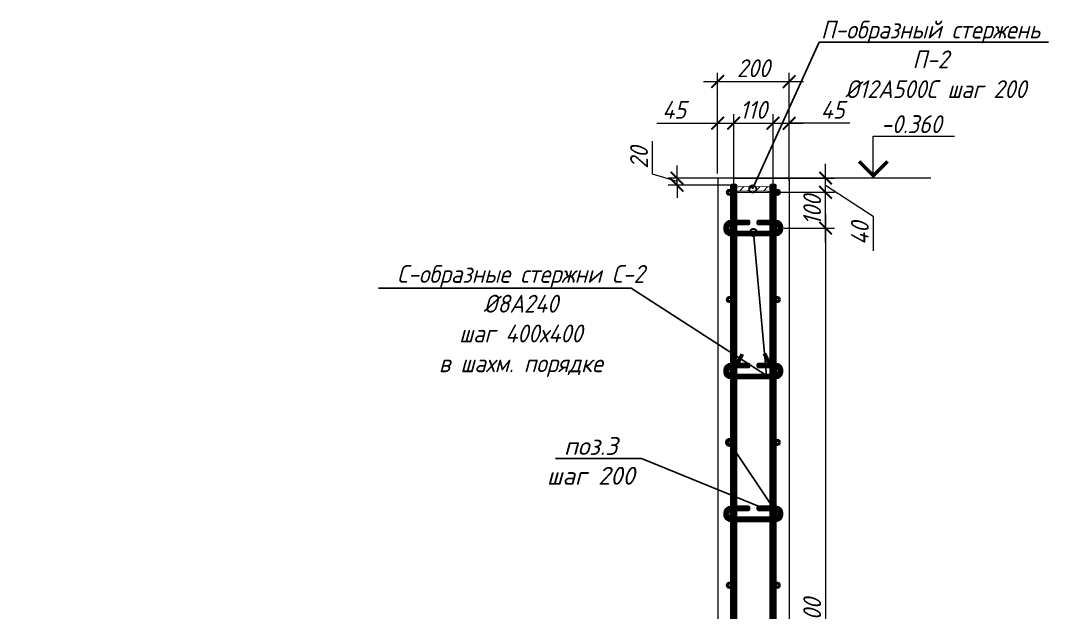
# Model space of a CAD drawing. Header units: millimetres. Extents: x 504091 to 2165846, y 135022 to 442887.
# Drawn here: x 1395289 to 1398166, y 229068 to 230725 of the extents above; entities that cross this region are included whole.
import ezdxf
from ezdxf import colors
from ezdxf.entities.mleader import LeaderData, LeaderLine
from ezdxf.math import Vec2, Vec3

# ---------------------------------------------------------------- set-up
doc = ezdxf.new("R2010")
doc.units = ezdxf.units.MM
doc.layers.get('Defpoints').update_dxf_attribs({"color": 255})
doc.layers.add('!Defpoints', color=255, linetype='Continuous', lineweight=5, plot=False)
for name, color, linetype, lineweight in [('Арматура 12', 26, 'Continuous', 50), ('КР_Арматура 12', 174, 'Continuous', 40), ('Монолит тонкий', 204, 'Continuous', 9), ('Размер', 7, 'Continuous', 13), ('размеры', 7, 'Continuous', 9), ('Размеры КР', 164, 'Continuous', 9)]:
    doc.layers.add(name, color=color, linetype=linetype, lineweight=lineweight)
doc.styles.add('GOST 2.304_new', font='isocpeur.ttf', dxfattribs={"width": 0.9, "oblique": 15})
doc.dimstyles.new('SPDS 1_20', dxfattribs={"dimscale": 20, "dimtxt": 2.5, "dimasz": 1.77, "dimexe": 1.25, "dimexo": 0.625, "dimtad": 1, "dimdec": 0, "dimrnd": 0.001, "dimtxsty": 'GOST 2.304_new', "dimblk": 'ARCHTICK', "dimcen": 2.5, "dimdle": 2, "dimclrt": 256, "dimadec": 0, "dimazin": 2, "dimtfac": 0.75, "dimtdec": 0, "dimtmove": 1, "dimatfit": 3, "dimfxl": 0, "dimtolj": 1, "dimlwd": 9, "dimlwe": 9, "dimarcsym": 0})

# ---------------------------------------------------------------- blocks, each defined once
blk = doc.blocks.new('_ArchTick')
at = {"color": 0, "linetype": 'ByBlock', "const_width": 0.15}
blk.add_lwpolyline([(-0.5, -0.5), (0.5, 0.5)], dxfattribs=at)
blk = doc.blocks.new('*D3886')
at = {"layer": 'Defpoints', "color": 0, "lineweight": 20, "transparency": 16777216}
for p in [(1397412.8, 230144.2), (1397406.8, 227744.2), (1397541.9, 227744.2)]:
    blk.add_point(p, dxfattribs=at)
at = {"layer": 'Размеры КР', "color": 0, "lineweight": 9, "transparency": 16777216}
for p, q in [((1397541.9, 230184.2), (1397541.9, 227704.2)), ((1397425.3, 230144.2), (1397566.9, 230144.2)), ((1397419.3, 227744.2), (1397566.9, 227744.2))]:
    blk.add_line(p, q, dxfattribs=at)
at = {"layer": 'Размеры КР', "color": 0, "lineweight": 9, "transparency": 16777216, "xscale": 35.4, "yscale": 35.4, "zscale": 35.4}
for p, rotation in [((1397541.9, 230144.2), 90), ((1397541.9, 227744.2), 270)]:
    blk.add_blockref('_ArchTick', p, dxfattribs=dict(at, rotation=rotation))
at = {"layer": 'Размеры КР', "lineweight": 20, "transparency": 16777216, "insert": (1397504.4, 228944.2), "char_height": 50, "attachment_point": 5, "rotation": 90, "style": 'GOST 2.304_new'}
blk.add_mtext('\\A1;200х12=2400', dxfattribs=at)
blk = doc.blocks.new('*D3887')
at = {"layer": 'Defpoints', "color": 0, "lineweight": 20, "transparency": 16777216}
for p in [(1397126.1, 230284.2), (1397284.8, 230284.2), (1397290.8, 230264.2)]:
    blk.add_point(p, dxfattribs=at)
at = {"layer": 'Размеры КР', "color": 0, "lineweight": 9, "transparency": 16777216}
for p, q in [((1397057.3, 230294.8), (1397057.3, 230387.2)), ((1397126.1, 230284.2), (1397126.1, 230319.6)), ((1397126.1, 230274.2), (1397057.3, 230294.8)), ((1397272.3, 230284.2), (1397101.1, 230284.2)), ((1397126.1, 230264.2), (1397126.1, 230284.2)), ((1397126.1, 230264.2), (1397126.1, 230284.2)), ((1397278.3, 230264.2), (1397101.1, 230264.2)), ((1397126.1, 230264.2), (1397126.1, 230228.8))]:
    blk.add_line(p, q, dxfattribs=at)
at = {"layer": 'Размеры КР', "color": 0, "lineweight": 9, "transparency": 16777216, "xscale": 35.4, "yscale": 35.4, "zscale": 35.4}
for p, rotation in [((1397126.1, 230284.2), 270), ((1397126.1, 230264.2), 90)]:
    blk.add_blockref('_ArchTick', p, dxfattribs=dict(at, rotation=rotation))
at = {"layer": 'Размеры КР', "lineweight": 20, "transparency": 16777216, "insert": (1397019.8, 230341), "char_height": 50, "attachment_point": 5, "rotation": 90, "style": 'GOST 2.304_new'}
blk.add_mtext('\\A1;20', dxfattribs=at)
blk = doc.blocks.new('*D3888')
at = {"layer": 'Defpoints', "color": 0, "lineweight": 20, "transparency": 16777216}
for p in [(1397272.8, 230284.2), (1397541.9, 230284.2), (1397272.8, 230244.2)]:
    blk.add_point(p, dxfattribs=at)
at = {"layer": 'Размеры КР', "color": 0, "lineweight": 9, "transparency": 16777216}
for p, q in [((1397541.9, 230204.2), (1397541.9, 230324.2)), ((1397285.3, 230284.2), (1397566.9, 230284.2)), ((1397285.3, 230244.2), (1397566.9, 230244.2)), ((1397541.9, 230264.2), (1397675.3, 230177.5)), ((1397675.3, 230177.5), (1397675.3, 230080.6))]:
    blk.add_line(p, q, dxfattribs=at)
at = {"layer": 'Размеры КР', "color": 0, "lineweight": 9, "transparency": 16777216, "xscale": 35.4, "yscale": 35.4, "zscale": 35.4}
for p, rotation in [((1397541.9, 230284.2), 90), ((1397541.9, 230244.2), 270)]:
    blk.add_blockref('_ArchTick', p, dxfattribs=dict(at, rotation=rotation))
at = {"layer": 'Размеры КР', "lineweight": 20, "transparency": 16777216, "insert": (1397637.8, 230129.1), "char_height": 50, "attachment_point": 5, "rotation": 90, "style": 'GOST 2.304_new'}
blk.add_mtext('\\A1;40', dxfattribs=at)
blk = doc.blocks.new('*D3889')
at = {"layer": 'Defpoints', "color": 0, "lineweight": 20, "transparency": 16777216}
for p in [(1397496.1, 230244.2), (1397541.9, 230244.2), (1397496.1, 230144.2)]:
    blk.add_point(p, dxfattribs=at)
at = {"layer": 'Размеры КР', "color": 0, "lineweight": 9, "transparency": 16777216}
for p, q in [((1397541.9, 230104.2), (1397541.9, 230284.2)), ((1397508.6, 230244.2), (1397566.9, 230244.2)), ((1397508.6, 230144.2), (1397566.9, 230144.2))]:
    blk.add_line(p, q, dxfattribs=at)
at = {"layer": 'Размеры КР', "color": 0, "lineweight": 9, "transparency": 16777216, "xscale": 35.4, "yscale": 35.4, "zscale": 35.4}
for p, rotation in [((1397541.9, 230244.2), 90), ((1397541.9, 230144.2), 270)]:
    blk.add_blockref('_ArchTick', p, dxfattribs=dict(at, rotation=rotation))
at = {"layer": 'Размеры КР', "lineweight": 20, "transparency": 16777216, "insert": (1397504.4, 230194.2), "char_height": 50, "attachment_point": 5, "rotation": 90, "style": 'GOST 2.304_new'}
blk.add_mtext('\\A1;100', dxfattribs=at)
blk = doc.blocks.new('*D3890')
at = {"layer": 'Defpoints', "color": 0, "lineweight": 20, "transparency": 16777216}
for p in [(1397284.8, 230437.6), (1397239.8, 230284.2), (1397284.8, 230264.2)]:
    blk.add_point(p, dxfattribs=at)
at = {"layer": 'Размеры КР', "color": 0, "lineweight": 9, "transparency": 16777216}
for p, q in [((1397239.8, 230296.7), (1397239.8, 230462.6)), ((1397284.8, 230276.7), (1397284.8, 230462.6)), ((1397069.5, 230437.6), (1397239.8, 230437.6)), ((1397199.8, 230437.6), (1397324.8, 230437.6))]:
    blk.add_line(p, q, dxfattribs=at)
at = {"layer": 'Размеры КР', "color": 0, "lineweight": 9, "transparency": 16777216, "xscale": 35.4, "yscale": 35.4, "zscale": 35.4, "rotation": 180}
blk.add_blockref('_ArchTick', (1397239.8, 230437.6), dxfattribs=at)
at = {"layer": 'Размеры КР', "color": 0, "lineweight": 9, "transparency": 16777216, "xscale": 35.4, "yscale": 35.4, "zscale": 35.4}
blk.add_blockref('_ArchTick', (1397284.8, 230437.6), dxfattribs=at)
at = {"layer": 'Размеры КР', "lineweight": 20, "transparency": 16777216, "insert": (1397117.9, 230475.1), "char_height": 50, "attachment_point": 5, "style": 'GOST 2.304_new'}
blk.add_mtext('\\A1;45', dxfattribs=at)
blk = doc.blocks.new('*D3891')
at = {"layer": 'Defpoints', "color": 0, "lineweight": 20, "transparency": 16777216}
for p in [(1397394.8, 230437.6), (1397284.8, 230264.2), (1397394.8, 230264.2)]:
    blk.add_point(p, dxfattribs=at)
at = {"layer": 'Размеры КР', "color": 0, "lineweight": 9, "transparency": 16777216}
for p, q in [((1397284.8, 230276.7), (1397284.8, 230462.6)), ((1397394.8, 230276.7), (1397394.8, 230462.6)), ((1397244.8, 230437.6), (1397434.8, 230437.6))]:
    blk.add_line(p, q, dxfattribs=at)
at = {"layer": 'Размеры КР', "color": 0, "lineweight": 9, "transparency": 16777216, "xscale": 35.4, "yscale": 35.4, "zscale": 35.4, "rotation": 180}
blk.add_blockref('_ArchTick', (1397284.8, 230437.6), dxfattribs=at)
at = {"layer": 'Размеры КР', "color": 0, "lineweight": 9, "transparency": 16777216, "xscale": 35.4, "yscale": 35.4, "zscale": 35.4}
blk.add_blockref('_ArchTick', (1397394.8, 230437.6), dxfattribs=at)
at = {"layer": 'Размеры КР', "lineweight": 20, "transparency": 16777216, "insert": (1397339.8, 230475.1), "char_height": 50, "attachment_point": 5, "style": 'GOST 2.304_new'}
blk.add_mtext('\\A1;110', dxfattribs=at)
blk = doc.blocks.new('*D3892')
at = {"layer": 'Defpoints', "color": 0, "lineweight": 20, "transparency": 16777216}
for p in [(1397439.8, 230437.6), (1397394.8, 230264.2), (1397439.8, 230264.2)]:
    blk.add_point(p, dxfattribs=at)
at = {"layer": 'Размеры КР', "color": 0, "lineweight": 9, "transparency": 16777216}
for p, q in [((1397394.8, 230276.7), (1397394.8, 230462.6)), ((1397439.8, 230276.7), (1397439.8, 230462.6)), ((1397354.8, 230437.6), (1397479.8, 230437.6)), ((1397609.9, 230437.6), (1397439.8, 230437.6))]:
    blk.add_line(p, q, dxfattribs=at)
at = {"layer": 'Размеры КР', "color": 0, "lineweight": 9, "transparency": 16777216, "xscale": 35.4, "yscale": 35.4, "zscale": 35.4, "rotation": 180}
blk.add_blockref('_ArchTick', (1397394.8, 230437.6), dxfattribs=at)
at = {"layer": 'Размеры КР', "color": 0, "lineweight": 9, "transparency": 16777216, "xscale": 35.4, "yscale": 35.4, "zscale": 35.4}
blk.add_blockref('_ArchTick', (1397439.8, 230437.6), dxfattribs=at)
at = {"layer": 'Размеры КР', "lineweight": 20, "transparency": 16777216, "insert": (1397561.4, 230475.1), "char_height": 50, "attachment_point": 5, "style": 'GOST 2.304_new'}
blk.add_mtext('\\A1;45', dxfattribs=at)
blk = doc.blocks.new('*D3893')
at = {"layer": 'Defpoints', "color": 0, "lineweight": 20, "transparency": 16777216}
for p in [(1397439.8, 230554.1), (1397239.8, 230353.7), (1397439.8, 230353.7)]:
    blk.add_point(p, dxfattribs=at)
at = {"layer": 'Размеры КР', "color": 0, "lineweight": 9, "transparency": 16777216}
for p, q in [((1397239.8, 230366.2), (1397239.8, 230579.1)), ((1397439.8, 230366.2), (1397439.8, 230579.1)), ((1397199.8, 230554.1), (1397479.8, 230554.1))]:
    blk.add_line(p, q, dxfattribs=at)
at = {"layer": 'Размеры КР', "color": 0, "lineweight": 9, "transparency": 16777216, "xscale": 35.4, "yscale": 35.4, "zscale": 35.4, "rotation": 180}
blk.add_blockref('_ArchTick', (1397239.8, 230554.1), dxfattribs=at)
at = {"layer": 'Размеры КР', "color": 0, "lineweight": 9, "transparency": 16777216, "xscale": 35.4, "yscale": 35.4, "zscale": 35.4}
blk.add_blockref('_ArchTick', (1397439.8, 230554.1), dxfattribs=at)
at = {"layer": 'Размеры КР', "lineweight": 20, "transparency": 16777216, "insert": (1397339.8, 230591.6), "char_height": 50, "attachment_point": 5, "style": 'GOST 2.304_new'}
blk.add_mtext('\\A1;200', dxfattribs=at)
blk = doc.blocks.new('_DotSmall')
at = {"color": 0, "linetype": 'ByBlock', "lineweight": 35, "const_width": 0.5}
blk.add_lwpolyline([(-0.0625, 0, 1), (0.0625, 0, 1)], format="xyb", close=True, dxfattribs=at)

msp = doc.modelspace()

# ---------------------------------------------------------------- hatches: boundary and pattern name
at = {"layer": 'Размер', "lineweight": 13, "transparency": 33554687}
h = msp.add_hatch(dxfattribs=at)
h.set_pattern_fill('ANSI31', color=256, scale=5)
h.set_pattern_definition([(45, (241633.578, -251.19), (-11.22532015, 11.22532015), [])])
edge = h.paths.add_edge_path()
edge.add_line((1397302.0537, 230260.2577), (1397377.8489, 230260.2577))
edge.add_arc((1397377.8489, 230238.3577), 21.9, 360, 450, ccw=False)
edge.add_line((1397399.7489, 230238.3577), (1397401.0915, 229754.1556))
edge.add_line((1397401.0915, 229754.1556), (1397389.0915, 229754.1284))
edge.add_line((1397389.0915, 229754.1284), (1397387.7489, 230238.3577))
edge.add_arc((1397377.8489, 230238.3577), 9.9, 360, 450)
edge.add_line((1397377.8489, 230248.2577), (1397302.0537, 230248.2577))
edge.add_arc((1397302.0537, 230238.3577), 9.9, 450, 540)
edge.add_line((1397292.1537, 230238.3577), (1397291.0915, 229754.1576))
edge.add_line((1397291.0915, 229754.1576), (1397279.0915, 229754.1553))
edge.add_line((1397279.0915, 229754.1553), (1397280.1537, 230238.3577))
edge.add_arc((1397302.0537, 230238.3577), 21.9, 450, 540, ccw=False)

# ---------------------------------------------------------------- linework, layer by layer
at = {"layer": '!Defpoints', "lineweight": 15, "ltscale": 100}
for points in [[(1389693.566, 227433.9533), (1397374.832, 227433.9533, 0.414213562), (1397394.832, 227453.9533), (1397394.832, 230284.1565)], [(1389693.566, 227433.9533), (1397264.832, 227433.9533, 0.414213562), (1397284.832, 227453.9533), (1397284.832, 230284.1565)]]:
    msp.add_lwpolyline(points, format="xyb", dxfattribs=at)
at = {"layer": 'Арматура 12', "lineweight": 53, "ltscale": 20}
for p, q in [((1397290.832, 229754.1553), (1397308.6697, 229791.1747)), ((1397389.0915, 229754.1286), (1397371.1457, 229793.3989))]:
    msp.add_line(p, q, dxfattribs=at)
msp.add_lwpolyline([(1397279.0915, 229754.1553, 2, 2, 0), (1397280.1537, 230238.3577, 2, 2, -0.414213562), (1397302.0537, 230260.2577, 2, 2, 0), (1397377.8489, 230260.2577, 2, 2, -0.414213562), (1397399.7489, 230238.3577, 2, 2, 0), (1397401.0915, 229754.1556, 2, 2, 0), (1397389.0915, 229754.1286, 2, 2, 0), (1397387.7489, 230238.3577, 2, 2, 0.414213562), (1397377.8489, 230248.2577, 2, 2, 0), (1397302.0537, 230248.2577, 2, 2, 0.414213562), (1397292.1537, 230238.3577, 2, 2, 0), (1397291.0915, 229754.1553, 0, 0, 0)], format="xyseb", close=True, dxfattribs=at)
for points in [[(1397278.7942, 230131.8395, -0.460305877), (1397266.7942, 230142.2338), (1397266.7942, 230146.0791, -0.414213562), (1397277.2942, 230156.5791), (1397326.2098, 230156.5791), (1397326.2098, 230162.5791), (1397277.2942, 230162.5791, 0.414213562), (1397260.7942, 230146.0791), (1397260.7942, 230142.2338, 0.441038441), (1397278.7942, 230125.785, 0.242110317)], [(1397400.7942, 230125.7338), (1397402.2942, 230125.7338, 0.414213562), (1397418.7942, 230142.2338), (1397418.7942, 230146.0791, 0.414213562), (1397402.2942, 230162.5791), (1397353.3643, 230162.5791), (1397353.3643, 230156.5791), (1397402.2942, 230156.5791, -0.414213562), (1397412.7942, 230146.0791), (1397412.7942, 230142.2338, -0.414213562), (1397402.2942, 230131.7338), (1397400.7942, 230131.7338)], [(1397278.7942, 229731.8395, -0.460305877), (1397266.7942, 229742.2338), (1397266.7942, 229746.0791, -0.414213562), (1397277.2942, 229756.5791), (1397326.2098, 229756.5791), (1397326.2098, 229762.5791), (1397277.2942, 229762.5791, 0.414213562), (1397260.7942, 229746.0791), (1397260.7942, 229742.2338, 0.441038441), (1397278.7942, 229725.785, 0.242110317)], [(1397400.7942, 229725.7338), (1397402.2942, 229725.7338, 0.414213562), (1397418.7942, 229742.2338), (1397418.7942, 229746.0791, 0.414213562), (1397402.2942, 229762.5791), (1397353.3643, 229762.5791), (1397353.3643, 229756.5791), (1397402.2942, 229756.5791, -0.414213562), (1397412.7942, 229746.0791), (1397412.7942, 229742.2338, -0.414213562), (1397402.2942, 229731.7338), (1397400.7942, 229731.7338)], [(1397278.7942, 229331.8395, -0.460305877), (1397266.7942, 229342.2338), (1397266.7942, 229346.0791, -0.414213562), (1397277.2942, 229356.5791), (1397326.2098, 229356.5791), (1397326.2098, 229362.5791), (1397277.2942, 229362.5791, 0.414213562), (1397260.7942, 229346.0791), (1397260.7942, 229342.2338, 0.441038441), (1397278.7942, 229325.785, 0.242110317)], [(1397400.7942, 229325.7338), (1397402.2942, 229325.7338, 0.414213562), (1397418.7942, 229342.2338), (1397418.7942, 229346.0791, 0.414213562), (1397402.2942, 229362.5791), (1397353.3643, 229362.5791), (1397353.3643, 229356.5791), (1397402.2942, 229356.5791, -0.414213562), (1397412.7942, 229346.0791), (1397412.7942, 229342.2338, -0.414213562), (1397402.2942, 229331.7338), (1397400.7942, 229331.7338)]]:
    msp.add_lwpolyline(points, format="xyb", dxfattribs=at)
for points in [[(1397388.7942, 230131.7338), (1397290.7942, 230131.7338), (1397290.7942, 230125.7338), (1397388.7942, 230125.7338)], [(1397388.7942, 229731.7338), (1397290.7942, 229731.7338), (1397290.7942, 229725.7338), (1397388.7942, 229725.7338)], [(1397388.7942, 229331.7338), (1397290.7942, 229331.7338), (1397290.7942, 229325.7338), (1397388.7942, 229325.7338)]]:
    msp.add_lwpolyline(points, close=True, dxfattribs=at)
at = {"layer": 'КР_Арматура 12', "ltscale": 12}
for points in [[(1389619.2277, 227439.9533), (1389619.2277, 227427.9533), (1397270.832, 227427.9533, 0.414213562), (1397290.832, 227447.9533), (1397290.832, 230264.1565), (1397278.832, 230264.1565), (1397278.832, 227459.9533, -0.414213562), (1397258.832, 227439.9533), (1389619.2277, 227439.9533)], [(1389699.566, 227427.9533), (1397380.832, 227427.9533, 0.414213562), (1397400.832, 227447.9533), (1397400.832, 230264.1565), (1397388.832, 230264.1565), (1397388.832, 227459.9533, -0.414213562), (1397368.832, 227439.9533), (1390233.4214, 227439.9533)]]:
    msp.add_lwpolyline(points, format="xyb", dxfattribs=at)
for centre in [(1397272.832, 230244.1565), (1397406.7942, 230244.1565), (1397272.832, 230144.1565), (1397406.7942, 230144.1565), (1397272.832, 229944.1565), (1397406.7942, 229944.1565), (1397272.832, 229744.1565), (1397406.7942, 229744.1565), (1397272.832, 229544.1565), (1397406.7942, 229544.1565), (1397272.832, 229344.1565), (1397406.7942, 229344.1565), (1397272.832, 229144.1565), (1397406.7942, 229144.1565)]:
    msp.add_circle(centre, 6, dxfattribs=at)
at = {"layer": 'Монолит тонкий', "lineweight": 15, "ltscale": 100}
for p, q in [((1397239.832, 230284.1565), (1397239.832, 227694.1565)), ((1397439.832, 230284.1565), (1397239.832, 230284.1565)), ((1397439.832, 230284.1565), (1397439.832, 227694.1565))]:
    msp.add_line(p, q, dxfattribs=at)
at = {"layer": 'размеры', "ltscale": 50}
msp.add_lwpolyline([(1397675.3889, 230284.1565), (1397675.3889, 230401.0779), (1397902.2375, 230401.0779)], dxfattribs=at)
at = {"layer": 'размеры', "ltscale": 50, "const_width": 9.6}
msp.add_lwpolyline([(1397715.3889, 230330.9447), (1397675.3889, 230290.9447), (1397635.3889, 230330.9447)], dxfattribs=at)
at = {"layer": 'Размеры КР', "lineweight": 20}
msp.add_line((1397836.6188, 230284.1565), (1397439.832, 230284.1565), dxfattribs=at)

# ---------------------------------------------------------------- texts
at = {"layer": 'размеры', "ltscale": 50, "style": 'GOST 2.304_new', "oblique": 15, "width": 0.9}
msp.add_text('-0.360', height=50, dxfattribs=at).set_placement((1397696.6344, 230410.0672))

# ---------------------------------------------------------------- dimensions: what is measured, and where the dimension line sits
at = {"layer": 'Размеры КР', "lineweight": 20}
for base, p1, p2, picture, middle in [((1397439.832, 230554.1022), (1397239.832, 230353.7375), (1397439.832, 230353.7375), '*D3893', (1397339.832, 230591.6022)), ((1397394.832, 230437.5803), (1397284.832, 230264.1565), (1397394.832, 230264.1565), '*D3891', (1397339.832, 230475.0803))]:
    dim = msp.add_linear_dim(base=base, p1=p1, p2=p2, dimstyle='SPDS 1_20', dxfattribs=at)
    dim.commit()
    dim.dimension.update_dxf_attribs({"geometry": picture, "text_midpoint": middle})
for base, p1, p2, picture, middle in [((1397284.832, 230437.5803), (1397239.832, 230284.1565), (1397284.832, 230264.1565), '*D3890', (1397117.9468, 230442.8086)), ((1397439.832, 230437.5803), (1397394.832, 230264.1565), (1397439.832, 230264.1565), '*D3892', (1397561.4136, 230423.5288))]:
    dim = msp.add_linear_dim(base=base, p1=p1, p2=p2, dimstyle='SPDS 1_20', dxfattribs=at)
    dim.commit()
    dim.dimension.update_dxf_attribs({"geometry": picture, "text_midpoint": middle, "dimtype": 160})
dim = msp.add_linear_dim(base=(1397126.0954, 230284.1565), p1=(1397290.832, 230264.1565), p2=(1397284.832, 230284.1565), angle=90, dimstyle='SPDS 1_20', dxfattribs=at)
dim.commit()
dim.dimension.update_dxf_attribs({"geometry": '*D3887', "text_midpoint": (1397019.8454, 230307.2815)})
for base, p1, p2, picture, middle in [((1397541.9454, 230284.1565), (1397272.832, 230244.1565), (1397272.832, 230284.1565), '*D3888', (1397675.3264, 230165.0216)), ((1397541.9454, 230244.1565), (1397496.1198, 230144.1565), (1397496.1198, 230244.1565), '*D3889', (1397541.9454, 230194.1565))]:
    dim = msp.add_linear_dim(base=base, p1=p1, p2=p2, angle=90, dimstyle='SPDS 1_20', dxfattribs=at)
    dim.commit()
    dim.dimension.update_dxf_attribs({"geometry": picture, "text_midpoint": middle, "dimtype": 160})
dim = msp.add_linear_dim(base=(1397541.9454, 227744.1565), p1=(1397412.7942, 230144.1565), p2=(1397406.7942, 227744.1565), angle=90, text='200х12=<>', dimstyle='SPDS 1_20', dxfattribs=at)
dim.commit()
dim.dimension.update_dxf_attribs({"geometry": '*D3886', "text_midpoint": (1397504.4454, 228944.1565)})

# ---------------------------------------------------------------- leaders
at = {"layer": 'Размер', "ltscale": 20}
ml = msp.add_multileader_mtext('Standard', dxfattribs=at)
ml.set_content('\\A1;П-образный стержень П-2\\P %%C12А500С шаг 200', color=256, style='GOST 2.304_new')
ml.set_leader_properties()
ml.set_arrow_properties(name='DOTSMALL')
ml.build(insert=Vec2(0, 0))
ml.multileader.update_dxf_attribs({"text_left_attachment_type": 6, "text_right_attachment_type": 6, "arrow_head_size": 40})
ctx = ml.context
ctx.base_point, ctx.char_height, ctx.arrow_head_size, ctx.landing_gap_size, ctx.plane_origin = Vec3(1397532.2063, 230664.75), 50, 40, 0, Vec3(1399948.5234, 260192.5443)
ctx.left_attachment, ctx.right_attachment, ctx.text_align_type = 6, 6, 1
notes = []
notes.append((ctx, [(0, (1, 1, 0), (1397524.2063, 230664.75), (1, 0), 8, [(0, [(1397337.7273, 230253.7001)], 0, [])])]))
ctx.mtext.insert, ctx.mtext.width, ctx.mtext.alignment, ctx.mtext.flow_direction = Vec3(1397835.6999, 230724.75), 627.027399, 2, 5
ml = msp.add_multileader_mtext('Standard', dxfattribs=at)
ml.set_content('\\A1;С-образные стержни С-2 %%C8А240\\Pшаг 400х400\\Pв шахм. порядке ', color=256, style='GOST 2.304_new')
ml.set_leader_properties()
ml.set_arrow_properties(name='DOTSMALL')
ml.build(insert=Vec2(0, 0))
ml.multileader.update_dxf_attribs({"text_left_attachment_type": 6, "text_right_attachment_type": 6, "arrow_head_size": 40})
ctx = ml.context
ctx.base_point, ctx.char_height, ctx.arrow_head_size, ctx.landing_gap_size, ctx.plane_origin = Vec3(1396387.8686, 229975.7686), 50, 40, 0, Vec3(1400240.0268, 260153.5114)
ctx.left_attachment, ctx.right_attachment, ctx.text_align_type = 6, 6, 1
notes.append((ctx, [(1, (1, 1, 0), (1396997.7532, 229975.7686), (-1, 0), 8, [(0, [(1397339.7942, 230131.7338), (1397376.9532, 229731.7338)], 0, [])])]))
ctx.mtext.insert, ctx.mtext.width, ctx.mtext.alignment, ctx.mtext.flow_direction = Vec3(1396688.8109, 230040.7686), 691.770084, 2, 5
ml = msp.add_multileader_mtext('Standard', dxfattribs=at)
ml.set_content('\\A1;{\\W1;поз.3\\Pшаг 200}', color=256, style='GOST 2.304_new')
ml.set_leader_properties()
ml.set_arrow_properties(name='DOTSMALL')
ml.build(insert=Vec2(0, 0))
ml.multileader.update_dxf_attribs({"text_left_attachment_type": 6, "text_right_attachment_type": 6, "dogleg_length": 4, "arrow_head_size": 40})
ctx = ml.context
ctx.base_point, ctx.char_height, ctx.arrow_head_size, ctx.landing_gap_size, ctx.plane_origin = Vec3(1396750.8329, 229499.1261), 50, 40, 0, Vec3(1442980.5422, 520964.6158)
ctx.left_attachment, ctx.right_attachment, ctx.text_align_type = 6, 6, 1
notes.append((ctx, [(1, (1, 1, 0), (1397026.6086, 229499.1261), (-1, 0), 8, [(1, [(1397272.832, 229544.1565), (1397406.7942, 229344.1565)], 0, [])])]))
ctx.mtext.insert, ctx.mtext.width, ctx.mtext.alignment, ctx.mtext.flow_direction = Vec3(1396884.7208, 229559.1261), 511.854399, 2, 5
for ctx, leaders in notes:
    for number, flags, end, landing, length, lines in leaders:
        leader = LeaderData()
        leader.index, (leader.has_last_leader_line, leader.has_dogleg_vector, leader.attachment_direction) = number, flags
        leader.last_leader_point, leader.dogleg_vector, leader.dogleg_length = Vec3(end), Vec3(landing), length
        for number, points, colour, breaks in lines:
            line = LeaderLine()
            line.index, line.vertices, line.color, line.breaks = number, Vec3.list(points), colors.encode_raw_color(colour), breaks
            leader.lines.append(line)
        ctx.leaders.append(leader)

doc.saveas('drawing.dxf')
